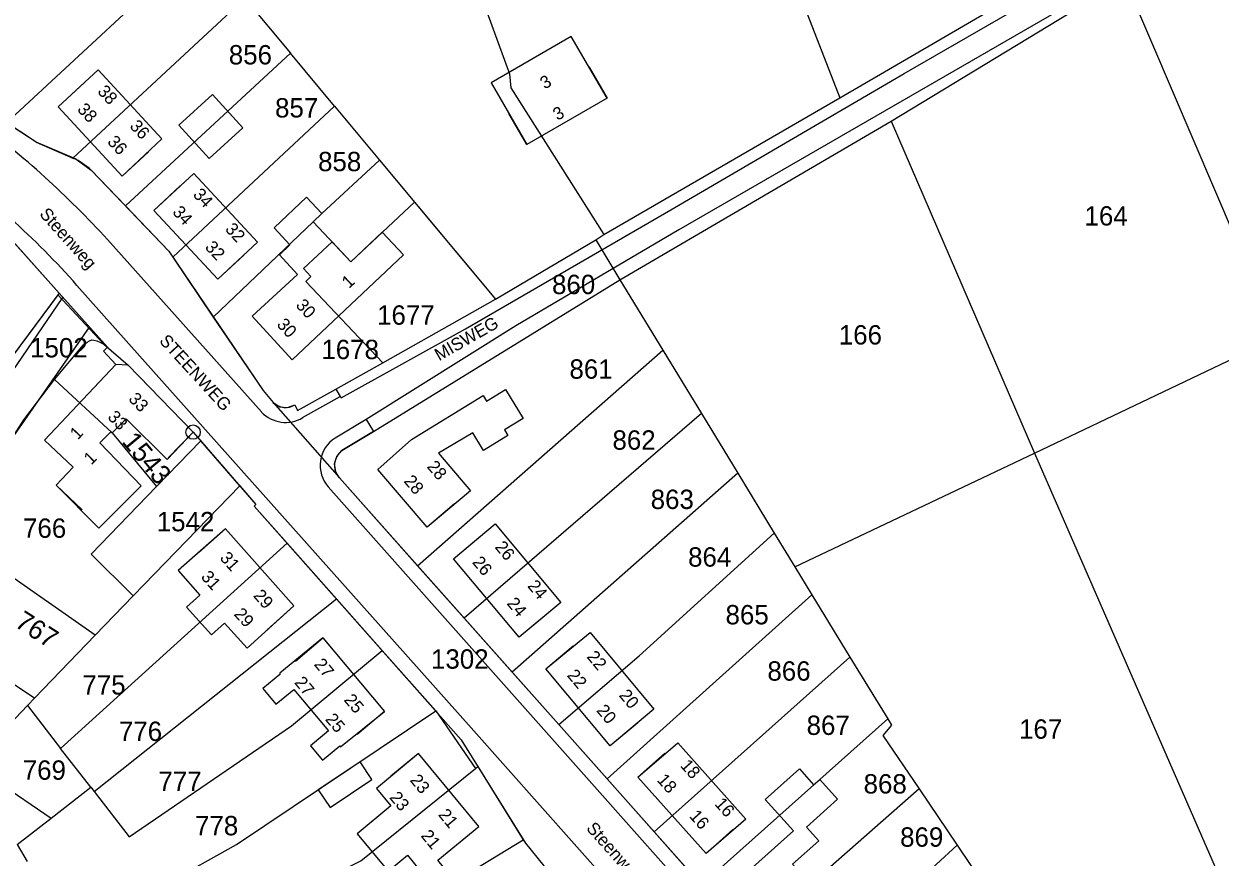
# Model space of a CAD drawing. Extents: x 191865 to 199936, y 328943 to 333393.
# Drawn here: x 193205 to 193371.8, y 329687.9 to 329804.1 of the extents above; entities that cross this region are included whole.
import ezdxf

# ---------------------------------------------------------------- set-up
doc = ezdxf.new("R2010")
doc.units = 0
for name, color, linetype in [('hoofdgebouw', 7, 'Continuous'), ('huisnummer', 7, 'Continuous'), ('Level 2', 7, 'Continuous'), ('Level 39', 7, 'Continuous'), ('Level 40', 7, 'Continuous'), ('Level 8', 7, 'Continuous'), ('natuurlijk grondslagpunt', 7, 'Continuous'), ('perceelgrens', 7, 'Continuous'), ('perceelnummer', 7, 'Continuous'), ('straatnaam', 7, 'Continuous')]:
    doc.layers.add(name, color=color, linetype=linetype)

# ---------------------------------------------------------------- blocks, each defined once
blk = doc.blocks.new('CI')
at = {"layer": 'natuurlijk grondslagpunt'}
blk.add_circle((0, 0), 1, dxfattribs=at)

msp = doc.modelspace()

# ---------------------------------------------------------------- linework, layer by layer
at = {"layer": 'hoofdgebouw'}
for p, q in [((193286.28, 329793.78), (193275.12, 329787.29)), ((193218.66, 329782.88), (193209.72, 329792.53)), ((193224.21, 329788.1), (193218.66, 329782.88)), ((193246.5, 329777.66), (193244.36, 329779.93)), ((193232, 329768.5), (193223.07, 329778.11)), ((193246.5, 329777.66), (193245.3, 329776.53)), ((193250.55, 329770.94), (193245.3, 329776.53)), ((193237.51, 329773.69), (193232, 329768.5)), ((193254.93, 329775.06), (193250.55, 329770.94)), ((193254.94, 329775.05), (193257.91, 329771.89)), ((193257.91, 329771.89), (193242.37, 329757.28)), ((193233.06, 329733.7), (193242.61, 329722.96)), ((193274.05, 329718.58), (193264.86, 329729.53)), ((193279.85, 329723.44), (193274.05, 329718.58)), ((193246.64, 329718.48), (193255.25, 329708.24)), ((193286.73, 329703.42), (193277.74, 329714.16)), ((193292.79, 329708.56), (193286.73, 329703.42)), ((193268.39, 329692.17), (193260, 329702.38)), ((193300.13, 329688.4), (193290.6, 329699.05)), ((193305.64, 329693.22), (193300.13, 329688.4))]:
    msp.add_line(p, q, dxfattribs=at)
for points in [[(193286.28, 329793.78), (193281.29, 329802.37), (193270.13, 329795.88), (193275.12, 329787.29)], [(193209.72, 329792.53), (193215.29, 329797.69), (193224.21, 329788.1)], [(193235.48, 329789.64), (193231.25, 329794.29), (193226.57, 329790.01), (193230.8, 329785.36), (193235.48, 329789.64)], [(193223.07, 329778.11), (193228.65, 329783.24), (193237.51, 329773.69)], [(193181.44, 329747.86), (193183.95, 329751.2), (193186.63, 329749.18), (193187.61, 329750.5), (193181.56, 329755), (193185.56, 329758.74), (193186.83, 329757.37), (193191.72, 329761.98), (193184.06, 329769.55), (193196.88, 329781.05), (193209.88, 329766.56), (193190.81, 329740.96), (193181.44, 329747.86)], [(193244.36, 329779.93), (193239.85, 329775.69), (193242.06, 329773.28)], [(193242.37, 329757.28), (193236.79, 329763.37), (193243.12, 329769.17), (193240.59, 329771.93), (193242.06, 329773.28)], [(193228.55, 329747.18), (193219.49, 329756.54), (193217.79, 329756.59), (193207.82, 329746.07), (193211.82, 329742.28), (193209.45, 329739.77)], [(193261.19, 329733.92), (193254.3, 329741.99), (193259.01, 329746.17), (193269.01, 329752.29), (193269.49, 329751.52), (193272.12, 329753.14), (193274.6, 329749.1)], [(193209.45, 329739.77), (193215.39, 329733.81), (193221.32, 329739.71), (193215.55, 329745.67), (193217.07, 329747.22), (193217.25, 329747.06), (193219.23, 329749.04), (193224.95, 329743.35), (193228.55, 329747.18)], [(193274.6, 329749.1), (193271.98, 329747.51), (193272.45, 329746.72), (193269.06, 329744.63), (193267.55, 329747.07), (193262.78, 329744.23), (193267.25, 329739), (193261.19, 329733.92)], [(193233.06, 329733.7), (193226.48, 329727.86), (193229.51, 329724.46), (193227.62, 329722.78), (193231.1, 329718.91), (193232.92, 329720.54), (193236.07, 329717.05), (193242.61, 329722.96)], [(193264.86, 329729.53), (193270.7, 329734.38), (193279.85, 329723.44)], [(193246.64, 329718.48), (193240.65, 329713.55), (193240.64, 329713.36), (193238.28, 329711.43), (193240.1, 329709.25), (193242.59, 329711.29), (193247.44, 329705.5), (193244.92, 329703.45), (193246.6, 329701.43), (193249.03, 329703.41), (193249.13, 329703.29), (193255.25, 329708.24)], [(193277.74, 329714.16), (193283.94, 329719.23), (193292.79, 329708.56)], [(193290.6, 329699.05), (193296.18, 329703.84), (193305.64, 329693.22)], [(193260, 329702.38), (193254.12, 329697.47), (193256.12, 329695.05), (193251.43, 329691.18), (193255.74, 329685.95), (193258.43, 329688.16), (193260.21, 329685.99), (193256.4, 329682.85), (193258.34, 329680.48), (193265.05, 329684.56), (193262.67, 329687.47), (193268.39, 329692.17)], [(193253.5, 329698.74), (193251.84, 329701.19), (193246, 329697.28), (193247.66, 329694.82), (193253.5, 329698.74)], [(193303.93, 329684.11), (193312.3, 329691.57), (193308.34, 329695.94), (193313.11, 329700.2), (193315.1, 329697.99), (193315.95, 329698.74), (193318.44, 329695.98), (193314.09, 329692.11), (193315.83, 329690.18), (193312.17, 329686.93), (193317.21, 329681.31), (193320.83, 329684.51), (193322.68, 329682.45), (193326.92, 329686.2), (193332.3, 329680.25), (193327.12, 329675.64), (193328.04, 329674.63), (193325.39, 329672.27), (193330.64, 329666.47), (193333.22, 329668.8), (193334.04, 329667.9), (193339.27, 329672.6), (193342.34, 329669.22)]]:
    msp.add_lwpolyline(points, dxfattribs=at)
at = {"layer": 'Level 2'}
for points in [[(193283.77, 329798.1), (193286.28, 329793.78), (193275.12, 329787.29), (193272.6, 329791.61)], [(193222.33, 329786.28), (193218.66, 329782.88), (193209.72, 329792.53), (193213.39, 329795.93)], [(193181.44, 329747.86), (193183.95, 329751.2), (193186.63, 329749.18), (193187.61, 329750.5), (193181.56, 329755), (193185.56, 329758.74), (193186.83, 329757.37), (193191.72, 329761.98), (193184.06, 329769.55), (193196.88, 329781.05), (193209.88, 329766.56), (193190.81, 329740.96), (193181.44, 329747.86)], [(193235.66, 329771.9), (193232, 329768.5), (193223.07, 329778.11), (193226.74, 329781.52)], [(193254.94, 329775.05), (193257.91, 329771.89), (193242.37, 329757.28), (193236.79, 329763.37), (193243.12, 329769.17), (193240.59, 329771.93), (193242.06, 329773.28)], [(193225.08, 329743.59), (193228.55, 329747.18), (193219.49, 329756.54), (193217.79, 329756.59), (193207.82, 329746.07), (193211.82, 329742.28), (193209.45, 329739.77), (193213.08, 329736.33)], [(193264.99, 329737.16), (193261.19, 329733.92), (193254.3, 329741.99), (193259.01, 329746.17), (193269.01, 329752.29), (193269.49, 329751.52), (193272.12, 329753.14), (193274.6, 329749.1)], [(193229.33, 329730.38), (193233.06, 329733.7), (193242.61, 329722.96), (193238.87, 329719.63)], [(193277.88, 329721.79), (193274.05, 329718.58), (193264.86, 329729.53), (193268.69, 329732.74)], [(193242.81, 329715.26), (193246.64, 329718.48), (193255.25, 329708.24), (193251.42, 329705.02)], [(193290.57, 329706.63), (193286.73, 329703.42), (193277.74, 329714.16), (193281.58, 329717.37)], [(193264.52, 329688.99), (193268.39, 329692.17), (193260, 329702.38), (193256.14, 329699.2)], [(193303.85, 329691.74), (193300.13, 329688.4), (193290.6, 329699.05), (193294.33, 329702.39)]]:
    msp.add_lwpolyline(points, dxfattribs=at)
at = {"layer": 'Level 8'}
for p, q in [((193216.63, 329774.03), (193238.1, 329749.99)), ((193214.06, 329761.84), (193201.73, 329744.1)), ((193243.83, 329749.21), (193249.07, 329752.17))]:
    msp.add_line(p, q, dxfattribs=at)
for points in [[(193242.75, 329751.01), (193243.11, 329750.18), (193248.46, 329753.18), (193249.07, 329752.17), (193249.21, 329751.97), (193266.56, 329761.6), (193295.2, 329778.17), (193327.71, 329797.2), (193386.5, 329831.1), (193425.4, 329854.76), (193442.9, 329865.6), (193484.77, 329892.98), (193552.41, 329937.86), (193645.87, 330000)], [(193651.45, 330000), (193553.43, 329934.85), (193502.5, 329900.97), (193465.27, 329876.25), (193442.32, 329861.52), (193398.56, 329834.73), (193383.88, 329825.95), (193296.32, 329775.41), (193273.54, 329762.02), (193252.69, 329748.92), (193248.36, 329746.34)], [(193212.22, 329785.23), (193206.67, 329787.61), (193197.44, 329793.67), (193195.53, 329796.67)], [(193214.35, 329783.72), (193225.15, 329772.42), (193238.3, 329752.97), (193239.72, 329751.29)], [(193317.69, 329649.24), (193296.05, 329673.57), (193267.31, 329705.96), (193212.35, 329767.65)], [(193210.35, 329765.96), (193197.66, 329747.42), (193192.31, 329739.44)], [(193217.79, 329756.59), (193216.04, 329758.47), (193216.6, 329759.01), (193209.88, 329766.56)], [(193252.69, 329748.92), (193253.71, 329747.26), (193249.3, 329744.6)], [(193228.55, 329747.18), (193237.31, 329737.07), (193237.08, 329736.86), (193265.96, 329704.28), (193274.89, 329689.84), (193277.48, 329686.7), (193285.23, 329678.04), (193286.29, 329677.1), (193288.91, 329675.47)], [(193248.96, 329740.79), (193327.62, 329652.33), (193348.53, 329627.82)], [(193247.4, 329739.55), (193326.85, 329650.15), (193366.23, 329603.91)]]:
    msp.add_lwpolyline(points, dxfattribs=at)
for centre, radius, start, end in [((193120.48, 329686.13), 130.27, 42.4325, 53.3307), ((193126.85, 329692.14), 114.07, 41.4453, 54.6791), ((193206.35, 329774.69), 12.06, 48.4341, 60.8779), ((193241.41, 329753.05), 2.44, 226.2638, 303.1699), ((193241.45, 329753.15), 4.61, 223.3334, 301.1069), ((193250.79, 329742.53), 4.52, 122.5624, 221.3403), ((193250.85, 329742.54), 2.57, 126.9108, 222.9227)]:
    msp.add_arc(centre, radius, start, end, dxfattribs=at)
at = {"layer": 'perceelgrens'}
for p, q in [((193259.21, 329947.47), (193318.75, 329793.8)), ((193202.52, 329790.33), (193229.46, 329815.31)), ((193211.79, 329785.41), (193235.78, 329807.7)), ((193235.78, 329807.7), (193242.13, 329800.05)), ((193235.78, 329807.7), (193242.13, 329800.05)), ((193325.93, 329790.53), (193353.69, 329807.37)), ((193219.11, 329778.74), (193242.13, 329800.05)), ((193248.29, 329792.62), (193242.13, 329800.05)), ((193248.29, 329792.62), (193242.13, 329800.05)), ((193272.86, 329795.18), (193285.84, 329774.76)), ((193285.84, 329774.76), (193318.75, 329793.8)), ((193225.72, 329771.58), (193248.29, 329792.62)), ((193248.29, 329792.62), (193254.56, 329785.09)), ((193248.29, 329792.62), (193254.56, 329785.09)), ((193206.67, 329787.61), (193202.52, 329790.33)), ((193288.07, 329768.41), (193325.93, 329790.53)), ((193325.93, 329790.53), (193345.9, 329744.26)), ((193206.67, 329787.61), (193211.79, 329785.41)), ((193219.11, 329778.74), (193214.35, 329783.72)), ((193246.5, 329777.66), (193254.56, 329785.09)), ((193254.56, 329785.09), (193270.74, 329765.71)), ((193254.56, 329785.09), (193259.43, 329779.26)), ((193196.88, 329781.05), (193209.88, 329766.56)), ((193259.43, 329779.26), (193250.55, 329770.94)), ((193259.43, 329779.26), (193270.74, 329765.71)), ((193245.3, 329776.53), (193246.5, 329777.66)), ((193231.37, 329763.22), (193245.3, 329776.53)), ((193247.93, 329773.73), (193243.95, 329769.99)), ((193250.55, 329770.94), (193247.93, 329773.73)), ((193270.74, 329765.71), (193284.74, 329773.99)), ((193270.74, 329765.71), (193284.74, 329773.99)), ((193284.74, 329773.99), (193285.84, 329774.76)), ((193284.74, 329773.99), (193288.07, 329768.41)), ((193284.74, 329773.99), (193288.07, 329768.41)), ((193225.72, 329771.58), (193231.37, 329763.22)), ((193244.99, 329768.88), (193243.95, 329769.99)), ((193244.99, 329768.88), (193244.29, 329768.21)), ((193255.01, 329756.86), (193244.29, 329768.21)), ((193253.71, 329747.26), (193288.07, 329768.41)), ((193288.07, 329768.41), (193294.06, 329758.63)), ((193288.07, 329768.41), (193294.06, 329758.63)), ((193209.7, 329766.32), (193196.29, 329748.32)), ((193209.88, 329766.56), (193209.7, 329766.32)), ((193209.7, 329766.32), (193216.12, 329759.46)), ((193255.01, 329756.86), (193270.74, 329765.71)), ((193231.37, 329763.22), (193238.3, 329752.97)), ((193216.12, 329759.46), (193219.49, 329756.54)), ((193259.84, 329728.55), (193294.06, 329758.63)), ((193294.06, 329758.63), (193299.47, 329749.76)), ((193294.06, 329758.63), (193299.47, 329749.76)), ((193248.46, 329753.18), (193255.01, 329756.86)), ((193219.49, 329756.54), (193228.55, 329747.18)), ((193238.3, 329752.97), (193239.72, 329751.29)), ((193243.11, 329750.18), (193248.46, 329753.18)), ((193239.72, 329751.29), (193248.96, 329740.79)), ((193299.47, 329749.76), (193266.37, 329721.22)), ((193299.47, 329749.76), (193304.52, 329741.47)), ((193299.47, 329749.76), (193304.52, 329741.47)), ((193228.55, 329747.18), (193229.62, 329745.95)), ((193249.3, 329744.6), (193253.71, 329747.26)), ((193223.46, 329739.59), (193229.62, 329745.95)), ((193235.05, 329739.68), (193229.62, 329745.95)), ((193248.6, 329743.8), (193249.3, 329744.6)), ((193312.49, 329728.38), (193345.9, 329744.26)), ((193248.96, 329740.79), (193248.42, 329741.71)), ((193248.96, 329740.79), (193259.84, 329728.55)), ((193304.52, 329741.47), (193273.03, 329713.72)), ((193304.52, 329741.47), (193309.61, 329733.11)), ((193304.52, 329741.47), (193309.61, 329733.11)), ((193220.21, 329724.37), (193235.05, 329739.68)), ((193237.08, 329736.86), (193241.66, 329731.69)), ((193214.87, 329718.86), (193194.73, 329732.92)), ((193290.75, 329715.97), (193309.61, 329733.11)), ((193309.61, 329733.11), (193312.49, 329728.38)), ((193309.61, 329733.11), (193312.49, 329728.38)), ((193210.07, 329703.07), (193241.66, 329731.69)), ((193248.54, 329723.93), (193241.66, 329731.69)), ((193259.84, 329728.55), (193266.37, 329721.22)), ((193312.49, 329728.38), (193314.85, 329724.5)), ((193312.49, 329728.38), (193314.85, 329724.5)), ((193214.73, 329697.06), (193248.54, 329723.93)), ((193214.87, 329718.86), (193220.21, 329724.37)), ((193248.54, 329723.93), (193254.91, 329716.74)), ((193286.29, 329698.81), (193314.85, 329724.5)), ((193314.85, 329724.5), (193320.16, 329715.8)), ((193314.85, 329724.5), (193320.16, 329715.8)), ((193206.44, 329710.1), (193187.88, 329722.12)), ((193266.37, 329721.22), (193273.03, 329713.72)), ((193206.44, 329710.1), (193214.87, 329718.86)), ((193242.28, 329706.2), (193254.91, 329716.74)), ((193254.91, 329716.74), (193262.39, 329708.3)), ((193279.55, 329706.39), (193290.75, 329715.97)), ((193292.84, 329691.45), (193320.16, 329715.8)), ((193320.16, 329715.8), (193325.43, 329707.19)), ((193320.16, 329715.8), (193325.43, 329707.19)), ((193273.03, 329713.72), (193279.55, 329706.39)), ((193205.44, 329709.05), (193197.69, 329700.89)), ((193205.44, 329709.05), (193206.44, 329710.1)), ((193205.44, 329709.05), (193210.07, 329703.07)), ((193234.61, 329689.66), (193262.39, 329708.3)), ((193262.39, 329708.3), (193267.93, 329700.29)), ((193299.42, 329684.02), (193325.43, 329707.19)), ((193325.43, 329707.19), (193325.95, 329706.33)), ((193325.43, 329707.19), (193325.95, 329706.33)), ((193286.29, 329698.81), (193279.55, 329706.39)), ((193325.95, 329706.33), (193324.77, 329704.89)), ((193325.95, 329706.33), (193324.77, 329704.89)), ((193324.77, 329704.89), (193329.8, 329697.44)), ((193324.77, 329704.89), (193329.8, 329697.44)), ((193214.28, 329697.65), (193210.07, 329703.07)), ((193267.93, 329700.29), (193268.26, 329700.56)), ((193268.26, 329700.56), (193274.58, 329690.34)), ((193199.24, 329699.83), (193208.74, 329693.35)), ((193292.84, 329691.45), (193286.29, 329698.81)), ((193208.74, 329693.35), (193214.28, 329697.65)), ((193214.28, 329697.65), (193214.73, 329697.06)), ((193329.8, 329697.44), (193306.08, 329676.55)), ((193329.8, 329697.44), (193335.12, 329689.57)), ((193329.8, 329697.44), (193335.12, 329689.57)), ((193204.01, 329689.67), (193208.74, 329693.35)), ((193258.34, 329680.48), (193274.58, 329690.34)), ((193274.58, 329690.34), (193274.89, 329689.84)), ((193299.42, 329684.02), (193292.84, 329691.45)), ((193204.01, 329689.67), (193205.42, 329687.29)), ((193217.45, 329680.13), (193234.61, 329689.66)), ((193312.75, 329669.05), (193335.12, 329689.57)), ((193335.12, 329689.57), (193340.9, 329681.05)), ((193335.12, 329689.57), (193340.9, 329681.05))]:
    msp.add_line(p, q, dxfattribs=at)
for points in [[(193318.75, 329793.8), (193395.67, 329838.61), (193405.13, 329843.22), (193441.87, 329867.38)], [(193259.14, 329834.19), (193272.68, 329797.15), (193272.86, 329795.18)], [(193345.9, 329744.26), (193379.85, 329760.43), (193359.27, 329808.61)], [(193211.79, 329785.41), (193212.22, 329785.23), (193214.35, 329783.72)], [(193219.11, 329778.74), (193225.15, 329772.42), (193225.72, 329771.58)], [(193209.21, 329754.5), (193213.27, 329759.37), (193213.77, 329759.73), (193214.08, 329759.91), (193214.41, 329760.04), (193214.71, 329760.01), (193215.1, 329759.9), (193215.56, 329759.71), (193216.12, 329759.46)], [(193194.73, 329732.92), (193204.94, 329748.9), (193209.21, 329754.5)], [(193209.21, 329754.5), (193217.25, 329747.06), (193223.46, 329739.59)], [(193239.72, 329751.29), (193240.65, 329750.73), (193241.73, 329750.63)], [(193241.73, 329750.63), (193242.75, 329751.01), (193243.11, 329750.18)], [(193248.42, 329741.71), (193248.29, 329742.77), (193248.6, 329743.8)], [(193345.9, 329744.26), (193393.93, 329634.21), (193390.38, 329632.7), (193392.96, 329627), (193394.75, 329627.83), (193399.69, 329616.77), (193401.81, 329617.75)], [(193223.46, 329739.59), (193214.35, 329730.15), (193220.21, 329724.37)], [(193235.05, 329739.68), (193237.31, 329737.07), (193237.08, 329736.86)], [(193214.73, 329697.06), (193219.64, 329690.74), (193242.28, 329706.2)], [(193221.39, 329672.02), (193251.96, 329687.41), (193267.93, 329700.29)], [(193274.89, 329689.84), (193277.48, 329686.7), (193285.23, 329678.04)]]:
    msp.add_lwpolyline(points, dxfattribs=at)

# ---------------------------------------------------------------- block references
at = {"layer": 'natuurlijk grondslagpunt'}
msp.add_blockref('CI', (193228.55, 329747.18), dxfattribs=at)

# ---------------------------------------------------------------- texts
at = {"layer": 'huisnummer'}
for s, rotation, p in [('38', 312.8099, (193212.29, 329792.11)), ('3', 30.1574, (193279.38, 329790.58)), ('36', 312.8099, (193216.48, 329787.59)), ('34', 312.8909, (193225.57, 329777.78)), ('32', 312.8909, (193230.11, 329772.89)), ('1', 43.2152, (193250.29, 329767.13)), ('30', 312.4858, (193240.12, 329762.11)), ('33', 314.0675, (193219.43, 329751.71)), ('1', 46.581, (193212.46, 329746.02)), ('28', 310.452, (193257.85, 329740.3)), ('31', 311.5907, (193232.18, 329729.57)), ('26', 309.967, (193267.4, 329728.99)), ('29', 311.5907, (193236.85, 329724.32)), ('24', 309.967, (193272.22, 329723.25)), ('27', 310.0478, (193245.33, 329714.75)), ('22', 309.9231, (193280.62, 329713.22)), ('25', 310.0478, (193249.5, 329709.79)), ('20', 309.9231, (193284.72, 329708.32)), ('23', 309.3943, (193258.71, 329698.6)), ('18', 311.7954, (193293.15, 329698.6)), ('21', 309.3943, (193262.66, 329693.79)), ('16', 311.7954, (193297.66, 329693.56))]:
    msp.add_text(s, height=1.75, rotation=rotation, dxfattribs=at).set_placement(p)
at = {"layer": 'Level 39'}
for s, rotation, p in [('3', 30.162, (193277.59, 329794.95)), ('38', 312.8225, (193215.11, 329794.61)), ('36', 312.8225, (193219.6, 329789.77)), ('34', 312.8798, (193228.43, 329780.23)), ('32', 312.8798, (193232.92, 329775.4)), ('30', 312.4836, (193242.77, 329764.8)), ('33', 314.3239, (193216.52, 329749.18)), ('1', 43.7392, (193214.32, 329742.52)), ('28', 310.4572, (193261.08, 329742.32)), ('26', 309.9913, (193270.55, 329731.11)), ('31', 311.6181, (193229.55, 329726.92)), ('24', 309.9913, (193275.1, 329725.68)), ('29', 311.6181, (193234.15, 329721.74)), ('22', 309.9114, (193283.37, 329715.81)), ('27', 310.0556, (193242.59, 329712.22)), ('20', 309.9114, (193287.87, 329710.43)), ('25', 310.0556, (193246.89, 329707.09)), ('18', 311.8126, (193296.41, 329700.61)), ('23', 309.3926, (193255.85, 329696.19)), ('16', 311.8126, (193301.19, 329695.27)), ('21', 309.3926, (193260.23, 329690.86))]:
    msp.add_text(s, height=1.75, rotation=rotation, dxfattribs=at).set_placement(p)
at = {"layer": 'Level 40'}
for rotation, p in [(311.7614, (193207.02, 329777.52)), (311.6174, (193283.29, 329691.86))]:
    msp.add_text('Steenweg', height=1.75, rotation=rotation, dxfattribs=at).set_placement(p)
at = {"layer": 'perceelnummer'}
for s, p in [('856', (193233.53, 329798.46)), ('857', (193239.98, 329791.06)), ('858', (193245.98, 329783.57)), ('860', (193278.61, 329766.43)), ('1677', (193254.21, 329762.16)), ('1502', (193205.82, 329757.6)), ('1678', (193246.44, 329757.36)), ('861', (193281.04, 329754.63)), ('862', (193287.04, 329744.73)), ('863', (193292.37, 329736.46)), ('766', (193204.83, 329732.44)), ('1542', (193223.48, 329733.35)), ('864', (193297.59, 329728.42)), ('865', (193302.81, 329720.37)), ('1302', (193261.73, 329714.19)), ('866', (193308.65, 329712.52)), ('775', (193213.11, 329710.58)), ('776', (193218.2, 329704.11)), ('867', (193314.12, 329704.95)), ('769', (193204.79, 329698.7)), ('777', (193223.71, 329697.12)), ('868', (193322.07, 329696.78)), ('778', (193228.82, 329690.95)), ('869', (193327.16, 329689.36))]:
    msp.add_text(s, height=2.7, dxfattribs=at).set_placement(p)
for s, rotation, p in [('164', 0, (193352.88, 329775.99)), ('166', 0, (193318.61, 329759.4)), ('1543', 309.8423, (193218.5, 329745.81)), ('767', 327.2958, (193203.51, 329720.16)), ('167', 0, (193343.75, 329704.42))]:
    msp.add_text(s, height=2.7, rotation=rotation, dxfattribs=at).set_placement(p)
at = {"layer": 'straatnaam'}
for s, rotation, p in [('MISWEG', 29.7733, (193262.87, 329757.05)), ('STEENWEG', 312.4858, (193223.73, 329759.83))]:
    msp.add_text(s, height=1.75, rotation=rotation, dxfattribs=at).set_placement(p)

doc.saveas('drawing.dxf')
